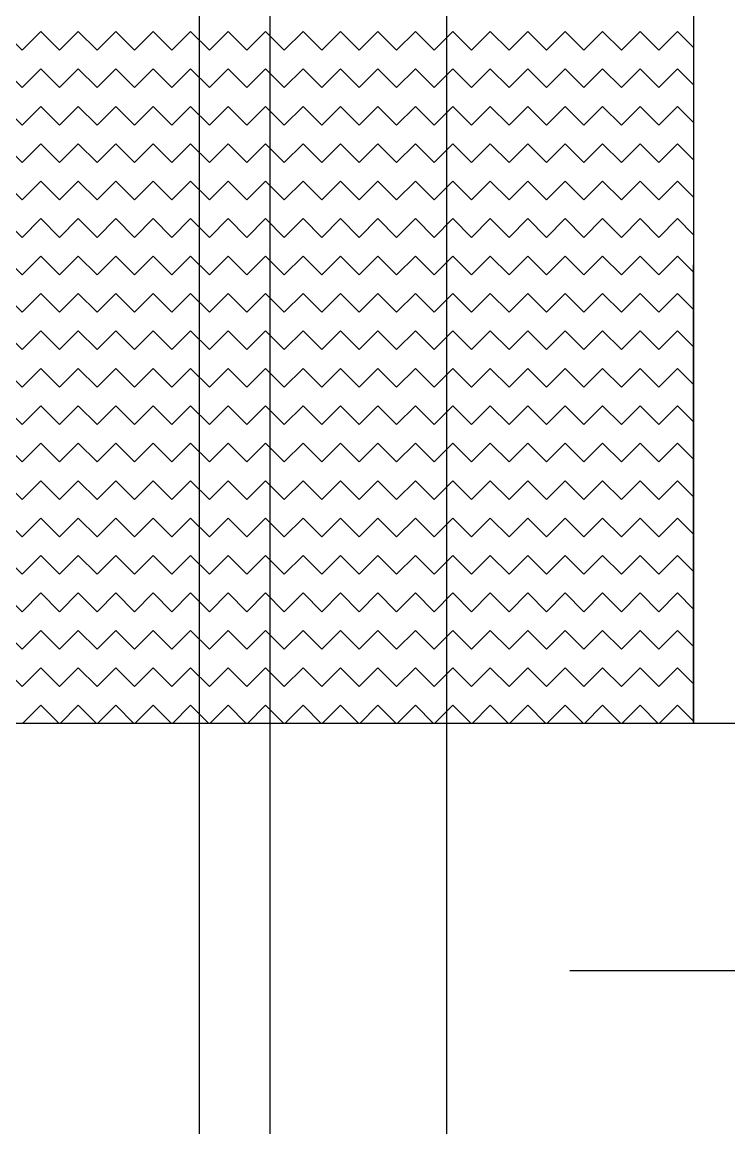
# Model space of a CAD drawing. Extents: x 78 to 306, y -397 to 18.
# Drawn here: x 280.6351 to 280.6751, y -396.3975 to -396.3348 of the extents above; entities that cross this region are included whole.
import ezdxf

# ---------------------------------------------------------------- set-up
doc = ezdxf.new("R2010")
doc.units = 0
doc.header["$LTSCALE"] = 0.5
doc.header["$MEASUREMENT"] = 0
doc.linetypes.add('DASHDOT2', pattern=[0.5, 0.25, -0.125, 0, -0.125])
doc.linetypes.add('DOT2', pattern=[0.125, 0, -0.125])
for name, color, linetype in [('AKS', 5, 'DASHDOT2'), ('DUVAR', 6, 'CONTINUOUS'), ('IZDUSUM', 2, 'DOT2'), ('KAPI', 1, 'CONTINUOUS'), ('KOLON', 4, 'CONTINUOUS'), ('MERDIVEN', 3, 'CONTINUOUS'), ('OLCU', 31, 'CONTINUOUS'), ('TARAMA', 8, 'CONTINUOUS')]:
    doc.layers.add(name, color=color, linetype=linetype)

msp = doc.modelspace()

# ---------------------------------------------------------------- linework, layer by layer
at = {"layer": 'AKS'}
for p, q in [((280.649144, -396.29556), (280.649144, -396.94956)), ((280.645144, -396.29956), (280.645144, -396.94956)), ((280.659144, -396.29956), (280.659144, -396.94956))]:
    msp.add_line(p, q, dxfattribs=at)
at = {"layer": 'DUVAR', "ltscale": 1.4}
msp.add_line((280.673144, -396.37456), (280.673144, -396.36456), dxfattribs=at)
at = {"layer": 'IZDUSUM', "ltscale": 0.5}
msp.add_line((280.666144, -396.38856), (280.681144, -396.38856), dxfattribs=at)
at = {"layer": 'KAPI', "ltscale": 1.4}
msp.add_line((280.673144, -396.315722), (280.673144, -396.37456), dxfattribs=at)
at = {"layer": 'KOLON'}
msp.add_line((280.681144, -396.37456), (280.514144, -396.37456), dxfattribs=at)
at = {"layer": 'MERDIVEN', "ltscale": 1.4}
msp.add_line((280.673144, -396.36456), (280.673144, -396.35456), dxfattribs=at)
at = {"layer": 'OLCU', "ltscale": 1.4}
msp.add_line((280.673144, -396.35456), (280.673144, -396.34856), dxfattribs=at)
at = {"layer": 'TARAMA', "ltscale": 1.4}
for p, q in [((280.635113, -396.336405), (280.634052, -396.335345)), ((280.636173, -396.335345), (280.635113, -396.336405)), ((280.637234, -396.336405), (280.636173, -396.335345)), ((280.638295, -396.335345), (280.637234, -396.336405)), ((280.639355, -396.336405), (280.638295, -396.335345)), ((280.640416, -396.335345), (280.639355, -396.336405)), ((280.641477, -396.336405), (280.640416, -396.335345)), ((280.642537, -396.335345), (280.641477, -396.336405)), ((280.643598, -396.336405), (280.642537, -396.335345)), ((280.644659, -396.335345), (280.643598, -396.336405)), ((280.645719, -396.336405), (280.644659, -396.335345)), ((280.64678, -396.335345), (280.645719, -396.336405)), ((280.647841, -396.336405), (280.64678, -396.335345)), ((280.648901, -396.335345), (280.647841, -396.336405)), ((280.649962, -396.336405), (280.648901, -396.335345)), ((280.651023, -396.335345), (280.649962, -396.336405)), ((280.652083, -396.336405), (280.651023, -396.335345)), ((280.653144, -396.335345), (280.652083, -396.336405)), ((280.654205, -396.336405), (280.653144, -396.335345)), ((280.655265, -396.335345), (280.654205, -396.336405)), ((280.656326, -396.336405), (280.655265, -396.335345)), ((280.657387, -396.335345), (280.656326, -396.336405)), ((280.658447, -396.336405), (280.657387, -396.335345)), ((280.659508, -396.335345), (280.658447, -396.336405)), ((280.660568, -396.336405), (280.659508, -396.335345)), ((280.661629, -396.335345), (280.660568, -396.336405)), ((280.66269, -396.336405), (280.661629, -396.335345)), ((280.66375, -396.335345), (280.66269, -396.336405)), ((280.664811, -396.336405), (280.66375, -396.335345)), ((280.665872, -396.335345), (280.664811, -396.336405)), ((280.666932, -396.336405), (280.665872, -396.335345)), ((280.667993, -396.335345), (280.666932, -396.336405)), ((280.669054, -396.336405), (280.667993, -396.335345)), ((280.670114, -396.335345), (280.669054, -396.336405)), ((280.671175, -396.336405), (280.670114, -396.335345)), ((280.672236, -396.335345), (280.671175, -396.336405)), ((280.673144, -396.336253), (280.672236, -396.335345)), ((280.635113, -396.338527), (280.634052, -396.337466)), ((280.636173, -396.337466), (280.635113, -396.338527)), ((280.637234, -396.338527), (280.636173, -396.337466)), ((280.638295, -396.337466), (280.637234, -396.338527)), ((280.639355, -396.338527), (280.638295, -396.337466)), ((280.640416, -396.337466), (280.639355, -396.338527)), ((280.641477, -396.338527), (280.640416, -396.337466)), ((280.642537, -396.337466), (280.641477, -396.338527)), ((280.643598, -396.338527), (280.642537, -396.337466)), ((280.644659, -396.337466), (280.643598, -396.338527)), ((280.645719, -396.338527), (280.644659, -396.337466)), ((280.64678, -396.337466), (280.645719, -396.338527)), ((280.647841, -396.338527), (280.64678, -396.337466)), ((280.648901, -396.337466), (280.647841, -396.338527)), ((280.649962, -396.338527), (280.648901, -396.337466)), ((280.651023, -396.337466), (280.649962, -396.338527)), ((280.652083, -396.338527), (280.651023, -396.337466)), ((280.653144, -396.337466), (280.652083, -396.338527)), ((280.654205, -396.338527), (280.653144, -396.337466)), ((280.655265, -396.337466), (280.654205, -396.338527)), ((280.656326, -396.338527), (280.655265, -396.337466)), ((280.657387, -396.337466), (280.656326, -396.338527)), ((280.658447, -396.338527), (280.657387, -396.337466)), ((280.659508, -396.337466), (280.658447, -396.338527)), ((280.660568, -396.338527), (280.659508, -396.337466)), ((280.661629, -396.337466), (280.660568, -396.338527)), ((280.66269, -396.338527), (280.661629, -396.337466)), ((280.66375, -396.337466), (280.66269, -396.338527)), ((280.664811, -396.338527), (280.66375, -396.337466)), ((280.665872, -396.337466), (280.664811, -396.338527)), ((280.666932, -396.338527), (280.665872, -396.337466)), ((280.667993, -396.337466), (280.666932, -396.338527)), ((280.669054, -396.338527), (280.667993, -396.337466)), ((280.670114, -396.337466), (280.669054, -396.338527)), ((280.671175, -396.338527), (280.670114, -396.337466)), ((280.672236, -396.337466), (280.671175, -396.338527)), ((280.673144, -396.338374), (280.672236, -396.337466)), ((280.635113, -396.340648), (280.634052, -396.339587)), ((280.636173, -396.339587), (280.635113, -396.340648)), ((280.637234, -396.340648), (280.636173, -396.339587)), ((280.638295, -396.339587), (280.637234, -396.340648)), ((280.639355, -396.340648), (280.638295, -396.339587)), ((280.640416, -396.339587), (280.639355, -396.340648)), ((280.641477, -396.340648), (280.640416, -396.339587)), ((280.642537, -396.339587), (280.641477, -396.340648)), ((280.643598, -396.340648), (280.642537, -396.339587)), ((280.644659, -396.339587), (280.643598, -396.340648)), ((280.645719, -396.340648), (280.644659, -396.339587)), ((280.64678, -396.339587), (280.645719, -396.340648)), ((280.647841, -396.340648), (280.64678, -396.339587)), ((280.648901, -396.339587), (280.647841, -396.340648)), ((280.649962, -396.340648), (280.648901, -396.339587)), ((280.651023, -396.339587), (280.649962, -396.340648)), ((280.652083, -396.340648), (280.651023, -396.339587)), ((280.653144, -396.339587), (280.652083, -396.340648)), ((280.654205, -396.340648), (280.653144, -396.339587)), ((280.655265, -396.339587), (280.654205, -396.340648)), ((280.656326, -396.340648), (280.655265, -396.339587)), ((280.657387, -396.339587), (280.656326, -396.340648)), ((280.658447, -396.340648), (280.657387, -396.339587)), ((280.659508, -396.339587), (280.658447, -396.340648)), ((280.660568, -396.340648), (280.659508, -396.339587)), ((280.661629, -396.339587), (280.660568, -396.340648)), ((280.66269, -396.340648), (280.661629, -396.339587)), ((280.66375, -396.339587), (280.66269, -396.340648)), ((280.664811, -396.340648), (280.66375, -396.339587)), ((280.665872, -396.339587), (280.664811, -396.340648)), ((280.666932, -396.340648), (280.665872, -396.339587)), ((280.667993, -396.339587), (280.666932, -396.340648)), ((280.669054, -396.340648), (280.667993, -396.339587)), ((280.670114, -396.339587), (280.669054, -396.340648)), ((280.671175, -396.340648), (280.670114, -396.339587)), ((280.672236, -396.339587), (280.671175, -396.340648)), ((280.673144, -396.340496), (280.672236, -396.339587)), ((280.635113, -396.342769), (280.634052, -396.341709)), ((280.636173, -396.341709), (280.635113, -396.342769)), ((280.637234, -396.342769), (280.636173, -396.341709)), ((280.638295, -396.341709), (280.637234, -396.342769)), ((280.639355, -396.342769), (280.638295, -396.341709)), ((280.640416, -396.341709), (280.639355, -396.342769)), ((280.641477, -396.342769), (280.640416, -396.341709)), ((280.642537, -396.341709), (280.641477, -396.342769)), ((280.643598, -396.342769), (280.642537, -396.341709)), ((280.644659, -396.341709), (280.643598, -396.342769)), ((280.645719, -396.342769), (280.644659, -396.341709)), ((280.64678, -396.341709), (280.645719, -396.342769)), ((280.647841, -396.342769), (280.64678, -396.341709)), ((280.648901, -396.341709), (280.647841, -396.342769)), ((280.649962, -396.342769), (280.648901, -396.341709)), ((280.651023, -396.341709), (280.649962, -396.342769)), ((280.652083, -396.342769), (280.651023, -396.341709)), ((280.653144, -396.341709), (280.652083, -396.342769)), ((280.654205, -396.342769), (280.653144, -396.341709)), ((280.655265, -396.341709), (280.654205, -396.342769)), ((280.656326, -396.342769), (280.655265, -396.341709)), ((280.657387, -396.341709), (280.656326, -396.342769)), ((280.658447, -396.342769), (280.657387, -396.341709)), ((280.659508, -396.341709), (280.658447, -396.342769)), ((280.660568, -396.342769), (280.659508, -396.341709)), ((280.661629, -396.341709), (280.660568, -396.342769)), ((280.66269, -396.342769), (280.661629, -396.341709)), ((280.66375, -396.341709), (280.66269, -396.342769)), ((280.664811, -396.342769), (280.66375, -396.341709)), ((280.665872, -396.341709), (280.664811, -396.342769)), ((280.666932, -396.342769), (280.665872, -396.341709)), ((280.667993, -396.341709), (280.666932, -396.342769)), ((280.669054, -396.342769), (280.667993, -396.341709)), ((280.670114, -396.341709), (280.669054, -396.342769)), ((280.671175, -396.342769), (280.670114, -396.341709)), ((280.672236, -396.341709), (280.671175, -396.342769)), ((280.673144, -396.342617), (280.672236, -396.341709)), ((280.635113, -396.344891), (280.634052, -396.34383)), ((280.636173, -396.34383), (280.635113, -396.344891)), ((280.637234, -396.344891), (280.636173, -396.34383)), ((280.638295, -396.34383), (280.637234, -396.344891)), ((280.639355, -396.344891), (280.638295, -396.34383)), ((280.640416, -396.34383), (280.639355, -396.344891)), ((280.641477, -396.344891), (280.640416, -396.34383)), ((280.642537, -396.34383), (280.641477, -396.344891)), ((280.643598, -396.344891), (280.642537, -396.34383)), ((280.644659, -396.34383), (280.643598, -396.344891)), ((280.645719, -396.344891), (280.644659, -396.34383)), ((280.64678, -396.34383), (280.645719, -396.344891)), ((280.647841, -396.344891), (280.64678, -396.34383)), ((280.648901, -396.34383), (280.647841, -396.344891)), ((280.649962, -396.344891), (280.648901, -396.34383)), ((280.651023, -396.34383), (280.649962, -396.344891)), ((280.652083, -396.344891), (280.651023, -396.34383)), ((280.653144, -396.34383), (280.652083, -396.344891)), ((280.654205, -396.344891), (280.653144, -396.34383)), ((280.655265, -396.34383), (280.654205, -396.344891)), ((280.656326, -396.344891), (280.655265, -396.34383)), ((280.657387, -396.34383), (280.656326, -396.344891)), ((280.658447, -396.344891), (280.657387, -396.34383)), ((280.659508, -396.34383), (280.658447, -396.344891)), ((280.660568, -396.344891), (280.659508, -396.34383)), ((280.661629, -396.34383), (280.660568, -396.344891)), ((280.66269, -396.344891), (280.661629, -396.34383)), ((280.66375, -396.34383), (280.66269, -396.344891)), ((280.664811, -396.344891), (280.66375, -396.34383)), ((280.665872, -396.34383), (280.664811, -396.344891)), ((280.666932, -396.344891), (280.665872, -396.34383)), ((280.667993, -396.34383), (280.666932, -396.344891)), ((280.669054, -396.344891), (280.667993, -396.34383)), ((280.670114, -396.34383), (280.669054, -396.344891)), ((280.671175, -396.344891), (280.670114, -396.34383)), ((280.672236, -396.34383), (280.671175, -396.344891)), ((280.673144, -396.344738), (280.672236, -396.34383)), ((280.635113, -396.347012), (280.634052, -396.345951)), ((280.636173, -396.345951), (280.635113, -396.347012)), ((280.637234, -396.347012), (280.636173, -396.345951)), ((280.638295, -396.345951), (280.637234, -396.347012)), ((280.639355, -396.347012), (280.638295, -396.345951)), ((280.640416, -396.345951), (280.639355, -396.347012)), ((280.641477, -396.347012), (280.640416, -396.345951)), ((280.642537, -396.345951), (280.641477, -396.347012)), ((280.643598, -396.347012), (280.642537, -396.345951)), ((280.644659, -396.345951), (280.643598, -396.347012)), ((280.645719, -396.347012), (280.644659, -396.345951)), ((280.64678, -396.345951), (280.645719, -396.347012)), ((280.647841, -396.347012), (280.64678, -396.345951)), ((280.648901, -396.345951), (280.647841, -396.347012)), ((280.649962, -396.347012), (280.648901, -396.345951)), ((280.651023, -396.345951), (280.649962, -396.347012)), ((280.652083, -396.347012), (280.651023, -396.345951)), ((280.653144, -396.345951), (280.652083, -396.347012)), ((280.654205, -396.347012), (280.653144, -396.345951)), ((280.655265, -396.345951), (280.654205, -396.347012)), ((280.656326, -396.347012), (280.655265, -396.345951)), ((280.657387, -396.345951), (280.656326, -396.347012)), ((280.658447, -396.347012), (280.657387, -396.345951)), ((280.659508, -396.345951), (280.658447, -396.347012)), ((280.660568, -396.347012), (280.659508, -396.345951)), ((280.661629, -396.345951), (280.660568, -396.347012)), ((280.66269, -396.347012), (280.661629, -396.345951)), ((280.66375, -396.345951), (280.66269, -396.347012)), ((280.664811, -396.347012), (280.66375, -396.345951)), ((280.665872, -396.345951), (280.664811, -396.347012)), ((280.666932, -396.347012), (280.665872, -396.345951)), ((280.667993, -396.345951), (280.666932, -396.347012)), ((280.669054, -396.347012), (280.667993, -396.345951)), ((280.670114, -396.345951), (280.669054, -396.347012)), ((280.671175, -396.347012), (280.670114, -396.345951)), ((280.672236, -396.345951), (280.671175, -396.347012)), ((280.673144, -396.34686), (280.672236, -396.345951)), ((280.635113, -396.349133), (280.634052, -396.348073)), ((280.636173, -396.348073), (280.635113, -396.349133)), ((280.637234, -396.349133), (280.636173, -396.348073)), ((280.638295, -396.348073), (280.637234, -396.349133)), ((280.639355, -396.349133), (280.638295, -396.348073)), ((280.640416, -396.348073), (280.639355, -396.349133)), ((280.641477, -396.349133), (280.640416, -396.348073)), ((280.642537, -396.348073), (280.641477, -396.349133)), ((280.643598, -396.349133), (280.642537, -396.348073)), ((280.644659, -396.348073), (280.643598, -396.349133)), ((280.645719, -396.349133), (280.644659, -396.348073)), ((280.64678, -396.348073), (280.645719, -396.349133)), ((280.647841, -396.349133), (280.64678, -396.348073)), ((280.648901, -396.348073), (280.647841, -396.349133)), ((280.649962, -396.349133), (280.648901, -396.348073)), ((280.651023, -396.348073), (280.649962, -396.349133)), ((280.652083, -396.349133), (280.651023, -396.348073)), ((280.653144, -396.348073), (280.652083, -396.349133)), ((280.654205, -396.349133), (280.653144, -396.348073)), ((280.655265, -396.348073), (280.654205, -396.349133)), ((280.656326, -396.349133), (280.655265, -396.348073)), ((280.657387, -396.348073), (280.656326, -396.349133)), ((280.658447, -396.349133), (280.657387, -396.348073)), ((280.659508, -396.348073), (280.658447, -396.349133)), ((280.660568, -396.349133), (280.659508, -396.348073)), ((280.661629, -396.348073), (280.660568, -396.349133)), ((280.66269, -396.349133), (280.661629, -396.348073)), ((280.66375, -396.348073), (280.66269, -396.349133)), ((280.664811, -396.349133), (280.66375, -396.348073)), ((280.665872, -396.348073), (280.664811, -396.349133)), ((280.666932, -396.349133), (280.665872, -396.348073)), ((280.667993, -396.348073), (280.666932, -396.349133)), ((280.669054, -396.349133), (280.667993, -396.348073)), ((280.670114, -396.348073), (280.669054, -396.349133)), ((280.671175, -396.349133), (280.670114, -396.348073)), ((280.672236, -396.348073), (280.671175, -396.349133)), ((280.673144, -396.348981), (280.672236, -396.348073)), ((280.635113, -396.351255), (280.634052, -396.350194)), ((280.636173, -396.350194), (280.635113, -396.351255)), ((280.637234, -396.351255), (280.636173, -396.350194)), ((280.638295, -396.350194), (280.637234, -396.351255)), ((280.639355, -396.351255), (280.638295, -396.350194)), ((280.640416, -396.350194), (280.639355, -396.351255)), ((280.641477, -396.351255), (280.640416, -396.350194)), ((280.642537, -396.350194), (280.641477, -396.351255)), ((280.643598, -396.351255), (280.642537, -396.350194)), ((280.644659, -396.350194), (280.643598, -396.351255)), ((280.645719, -396.351255), (280.644659, -396.350194)), ((280.64678, -396.350194), (280.645719, -396.351255)), ((280.647841, -396.351255), (280.64678, -396.350194)), ((280.648901, -396.350194), (280.647841, -396.351255)), ((280.649962, -396.351255), (280.648901, -396.350194)), ((280.651023, -396.350194), (280.649962, -396.351255)), ((280.652083, -396.351255), (280.651023, -396.350194)), ((280.653144, -396.350194), (280.652083, -396.351255)), ((280.654205, -396.351255), (280.653144, -396.350194)), ((280.655265, -396.350194), (280.654205, -396.351255)), ((280.656326, -396.351255), (280.655265, -396.350194)), ((280.657387, -396.350194), (280.656326, -396.351255)), ((280.658447, -396.351255), (280.657387, -396.350194)), ((280.659508, -396.350194), (280.658447, -396.351255)), ((280.660568, -396.351255), (280.659508, -396.350194)), ((280.661629, -396.350194), (280.660568, -396.351255)), ((280.66269, -396.351255), (280.661629, -396.350194)), ((280.66375, -396.350194), (280.66269, -396.351255)), ((280.664811, -396.351255), (280.66375, -396.350194)), ((280.665872, -396.350194), (280.664811, -396.351255)), ((280.666932, -396.351255), (280.665872, -396.350194)), ((280.667993, -396.350194), (280.666932, -396.351255)), ((280.669054, -396.351255), (280.667993, -396.350194)), ((280.670114, -396.350194), (280.669054, -396.351255)), ((280.671175, -396.351255), (280.670114, -396.350194)), ((280.672236, -396.350194), (280.671175, -396.351255)), ((280.673144, -396.351102), (280.672236, -396.350194)), ((280.635113, -396.353376), (280.634052, -396.352315)), ((280.636173, -396.352315), (280.635113, -396.353376)), ((280.637234, -396.353376), (280.636173, -396.352315)), ((280.638295, -396.352315), (280.637234, -396.353376)), ((280.639355, -396.353376), (280.638295, -396.352315)), ((280.640416, -396.352315), (280.639355, -396.353376)), ((280.641477, -396.353376), (280.640416, -396.352315)), ((280.642537, -396.352315), (280.641477, -396.353376)), ((280.643598, -396.353376), (280.642537, -396.352315)), ((280.644659, -396.352315), (280.643598, -396.353376)), ((280.645719, -396.353376), (280.644659, -396.352315)), ((280.64678, -396.352315), (280.645719, -396.353376)), ((280.647841, -396.353376), (280.64678, -396.352315)), ((280.648901, -396.352315), (280.647841, -396.353376)), ((280.649962, -396.353376), (280.648901, -396.352315)), ((280.651023, -396.352315), (280.649962, -396.353376)), ((280.652083, -396.353376), (280.651023, -396.352315)), ((280.653144, -396.352315), (280.652083, -396.353376)), ((280.654205, -396.353376), (280.653144, -396.352315)), ((280.655265, -396.352315), (280.654205, -396.353376)), ((280.656326, -396.353376), (280.655265, -396.352315)), ((280.657387, -396.352315), (280.656326, -396.353376)), ((280.658447, -396.353376), (280.657387, -396.352315)), ((280.659508, -396.352315), (280.658447, -396.353376)), ((280.660568, -396.353376), (280.659508, -396.352315)), ((280.661629, -396.352315), (280.660568, -396.353376)), ((280.66269, -396.353376), (280.661629, -396.352315)), ((280.66375, -396.352315), (280.66269, -396.353376)), ((280.664811, -396.353376), (280.66375, -396.352315)), ((280.665872, -396.352315), (280.664811, -396.353376)), ((280.666932, -396.353376), (280.665872, -396.352315)), ((280.667993, -396.352315), (280.666932, -396.353376)), ((280.669054, -396.353376), (280.667993, -396.352315)), ((280.670114, -396.352315), (280.669054, -396.353376)), ((280.671175, -396.353376), (280.670114, -396.352315)), ((280.672236, -396.352315), (280.671175, -396.353376)), ((280.673144, -396.353224), (280.672236, -396.352315)), ((280.635113, -396.355497), (280.634052, -396.354437)), ((280.636173, -396.354437), (280.635113, -396.355497)), ((280.637234, -396.355497), (280.636173, -396.354437)), ((280.638295, -396.354437), (280.637234, -396.355497)), ((280.639355, -396.355497), (280.638295, -396.354437)), ((280.640416, -396.354437), (280.639355, -396.355497)), ((280.641477, -396.355497), (280.640416, -396.354437)), ((280.642537, -396.354437), (280.641477, -396.355497)), ((280.643598, -396.355497), (280.642537, -396.354437)), ((280.644659, -396.354437), (280.643598, -396.355497)), ((280.645719, -396.355497), (280.644659, -396.354437)), ((280.64678, -396.354437), (280.645719, -396.355497)), ((280.647841, -396.355497), (280.64678, -396.354437)), ((280.648901, -396.354437), (280.647841, -396.355497)), ((280.649962, -396.355497), (280.648901, -396.354437)), ((280.651023, -396.354437), (280.649962, -396.355497)), ((280.652083, -396.355497), (280.651023, -396.354437)), ((280.653144, -396.354437), (280.652083, -396.355497)), ((280.654205, -396.355497), (280.653144, -396.354437)), ((280.655265, -396.354437), (280.654205, -396.355497)), ((280.656326, -396.355497), (280.655265, -396.354437)), ((280.657387, -396.354437), (280.656326, -396.355497)), ((280.658447, -396.355497), (280.657387, -396.354437)), ((280.659508, -396.354437), (280.658447, -396.355497)), ((280.660568, -396.355497), (280.659508, -396.354437)), ((280.661629, -396.354437), (280.660568, -396.355497)), ((280.66269, -396.355497), (280.661629, -396.354437)), ((280.66375, -396.354437), (280.66269, -396.355497)), ((280.664811, -396.355497), (280.66375, -396.354437)), ((280.665872, -396.354437), (280.664811, -396.355497)), ((280.666932, -396.355497), (280.665872, -396.354437)), ((280.667993, -396.354437), (280.666932, -396.355497)), ((280.669054, -396.355497), (280.667993, -396.354437)), ((280.670114, -396.354437), (280.669054, -396.355497)), ((280.671175, -396.355497), (280.670114, -396.354437)), ((280.672236, -396.354437), (280.671175, -396.355497)), ((280.673144, -396.355345), (280.672236, -396.354437)), ((280.635113, -396.357619), (280.634052, -396.356558)), ((280.636173, -396.356558), (280.635113, -396.357619)), ((280.637234, -396.357619), (280.636173, -396.356558)), ((280.638295, -396.356558), (280.637234, -396.357619)), ((280.639355, -396.357619), (280.638295, -396.356558)), ((280.640416, -396.356558), (280.639355, -396.357619)), ((280.641477, -396.357619), (280.640416, -396.356558)), ((280.642537, -396.356558), (280.641477, -396.357619)), ((280.643598, -396.357619), (280.642537, -396.356558)), ((280.644659, -396.356558), (280.643598, -396.357619)), ((280.645719, -396.357619), (280.644659, -396.356558)), ((280.64678, -396.356558), (280.645719, -396.357619)), ((280.647841, -396.357619), (280.64678, -396.356558)), ((280.648901, -396.356558), (280.647841, -396.357619)), ((280.649962, -396.357619), (280.648901, -396.356558)), ((280.651023, -396.356558), (280.649962, -396.357619)), ((280.652083, -396.357619), (280.651023, -396.356558)), ((280.653144, -396.356558), (280.652083, -396.357619)), ((280.654205, -396.357619), (280.653144, -396.356558)), ((280.655265, -396.356558), (280.654205, -396.357619)), ((280.656326, -396.357619), (280.655265, -396.356558)), ((280.657387, -396.356558), (280.656326, -396.357619)), ((280.658447, -396.357619), (280.657387, -396.356558)), ((280.659508, -396.356558), (280.658447, -396.357619)), ((280.660568, -396.357619), (280.659508, -396.356558)), ((280.661629, -396.356558), (280.660568, -396.357619)), ((280.66269, -396.357619), (280.661629, -396.356558)), ((280.66375, -396.356558), (280.66269, -396.357619)), ((280.664811, -396.357619), (280.66375, -396.356558)), ((280.665872, -396.356558), (280.664811, -396.357619)), ((280.666932, -396.357619), (280.665872, -396.356558)), ((280.667993, -396.356558), (280.666932, -396.357619)), ((280.669054, -396.357619), (280.667993, -396.356558)), ((280.670114, -396.356558), (280.669054, -396.357619)), ((280.671175, -396.357619), (280.670114, -396.356558)), ((280.672236, -396.356558), (280.671175, -396.357619)), ((280.673144, -396.357466), (280.672236, -396.356558)), ((280.635113, -396.35974), (280.634052, -396.358679)), ((280.636173, -396.358679), (280.635113, -396.35974)), ((280.637234, -396.35974), (280.636173, -396.358679)), ((280.638295, -396.358679), (280.637234, -396.35974)), ((280.639355, -396.35974), (280.638295, -396.358679)), ((280.640416, -396.358679), (280.639355, -396.35974)), ((280.641477, -396.35974), (280.640416, -396.358679)), ((280.642537, -396.358679), (280.641477, -396.35974)), ((280.643598, -396.35974), (280.642537, -396.358679)), ((280.644659, -396.358679), (280.643598, -396.35974)), ((280.645719, -396.35974), (280.644659, -396.358679)), ((280.64678, -396.358679), (280.645719, -396.35974)), ((280.647841, -396.35974), (280.64678, -396.358679)), ((280.648901, -396.358679), (280.647841, -396.35974)), ((280.649962, -396.35974), (280.648901, -396.358679)), ((280.651023, -396.358679), (280.649962, -396.35974)), ((280.652083, -396.35974), (280.651023, -396.358679)), ((280.653144, -396.358679), (280.652083, -396.35974)), ((280.654205, -396.35974), (280.653144, -396.358679)), ((280.655265, -396.358679), (280.654205, -396.35974)), ((280.656326, -396.35974), (280.655265, -396.358679)), ((280.657387, -396.358679), (280.656326, -396.35974)), ((280.658447, -396.35974), (280.657387, -396.358679)), ((280.659508, -396.358679), (280.658447, -396.35974)), ((280.660568, -396.35974), (280.659508, -396.358679)), ((280.661629, -396.358679), (280.660568, -396.35974)), ((280.66269, -396.35974), (280.661629, -396.358679)), ((280.66375, -396.358679), (280.66269, -396.35974)), ((280.664811, -396.35974), (280.66375, -396.358679)), ((280.665872, -396.358679), (280.664811, -396.35974)), ((280.666932, -396.35974), (280.665872, -396.358679)), ((280.667993, -396.358679), (280.666932, -396.35974)), ((280.669054, -396.35974), (280.667993, -396.358679)), ((280.670114, -396.358679), (280.669054, -396.35974)), ((280.671175, -396.35974), (280.670114, -396.358679)), ((280.672236, -396.358679), (280.671175, -396.35974)), ((280.673144, -396.359588), (280.672236, -396.358679)), ((280.635113, -396.361861), (280.634052, -396.360801)), ((280.636173, -396.360801), (280.635113, -396.361861)), ((280.637234, -396.361861), (280.636173, -396.360801)), ((280.638295, -396.360801), (280.637234, -396.361861)), ((280.639355, -396.361861), (280.638295, -396.360801)), ((280.640416, -396.360801), (280.639355, -396.361861)), ((280.641477, -396.361861), (280.640416, -396.360801)), ((280.642537, -396.360801), (280.641477, -396.361861)), ((280.643598, -396.361861), (280.642537, -396.360801)), ((280.644659, -396.360801), (280.643598, -396.361861)), ((280.645719, -396.361861), (280.644659, -396.360801)), ((280.64678, -396.360801), (280.645719, -396.361861)), ((280.647841, -396.361861), (280.64678, -396.360801)), ((280.648901, -396.360801), (280.647841, -396.361861)), ((280.649962, -396.361861), (280.648901, -396.360801)), ((280.651023, -396.360801), (280.649962, -396.361861)), ((280.652083, -396.361861), (280.651023, -396.360801)), ((280.653144, -396.360801), (280.652083, -396.361861)), ((280.654205, -396.361861), (280.653144, -396.360801)), ((280.655265, -396.360801), (280.654205, -396.361861)), ((280.656326, -396.361861), (280.655265, -396.360801)), ((280.657387, -396.360801), (280.656326, -396.361861)), ((280.658447, -396.361861), (280.657387, -396.360801)), ((280.659508, -396.360801), (280.658447, -396.361861)), ((280.660568, -396.361861), (280.659508, -396.360801)), ((280.661629, -396.360801), (280.660568, -396.361861)), ((280.66269, -396.361861), (280.661629, -396.360801)), ((280.66375, -396.360801), (280.66269, -396.361861)), ((280.664811, -396.361861), (280.66375, -396.360801)), ((280.665872, -396.360801), (280.664811, -396.361861)), ((280.666932, -396.361861), (280.665872, -396.360801)), ((280.667993, -396.360801), (280.666932, -396.361861)), ((280.669054, -396.361861), (280.667993, -396.360801)), ((280.670114, -396.360801), (280.669054, -396.361861)), ((280.671175, -396.361861), (280.670114, -396.360801)), ((280.672236, -396.360801), (280.671175, -396.361861)), ((280.673144, -396.361709), (280.672236, -396.360801)), ((280.635113, -396.363983), (280.634052, -396.362922)), ((280.636173, -396.362922), (280.635113, -396.363983)), ((280.637234, -396.363983), (280.636173, -396.362922)), ((280.638295, -396.362922), (280.637234, -396.363983)), ((280.639355, -396.363983), (280.638295, -396.362922)), ((280.640416, -396.362922), (280.639355, -396.363983)), ((280.641477, -396.363983), (280.640416, -396.362922)), ((280.642537, -396.362922), (280.641477, -396.363983)), ((280.643598, -396.363983), (280.642537, -396.362922)), ((280.644659, -396.362922), (280.643598, -396.363983)), ((280.645719, -396.363983), (280.644659, -396.362922)), ((280.64678, -396.362922), (280.645719, -396.363983)), ((280.647841, -396.363983), (280.64678, -396.362922)), ((280.648901, -396.362922), (280.647841, -396.363983)), ((280.649962, -396.363983), (280.648901, -396.362922)), ((280.651023, -396.362922), (280.649962, -396.363983)), ((280.652083, -396.363983), (280.651023, -396.362922)), ((280.653144, -396.362922), (280.652083, -396.363983)), ((280.654205, -396.363983), (280.653144, -396.362922)), ((280.655265, -396.362922), (280.654205, -396.363983)), ((280.656326, -396.363983), (280.655265, -396.362922)), ((280.657387, -396.362922), (280.656326, -396.363983)), ((280.658447, -396.363983), (280.657387, -396.362922)), ((280.659508, -396.362922), (280.658447, -396.363983)), ((280.660568, -396.363983), (280.659508, -396.362922)), ((280.661629, -396.362922), (280.660568, -396.363983)), ((280.66269, -396.363983), (280.661629, -396.362922)), ((280.66375, -396.362922), (280.66269, -396.363983)), ((280.664811, -396.363983), (280.66375, -396.362922)), ((280.665872, -396.362922), (280.664811, -396.363983)), ((280.666932, -396.363983), (280.665872, -396.362922)), ((280.667993, -396.362922), (280.666932, -396.363983)), ((280.669054, -396.363983), (280.667993, -396.362922)), ((280.670114, -396.362922), (280.669054, -396.363983)), ((280.671175, -396.363983), (280.670114, -396.362922)), ((280.672236, -396.362922), (280.671175, -396.363983)), ((280.673144, -396.36383), (280.672236, -396.362922)), ((280.635113, -396.366104), (280.634052, -396.365043)), ((280.636173, -396.365043), (280.635113, -396.366104)), ((280.637234, -396.366104), (280.636173, -396.365043)), ((280.638295, -396.365043), (280.637234, -396.366104)), ((280.639355, -396.366104), (280.638295, -396.365043)), ((280.640416, -396.365043), (280.639355, -396.366104)), ((280.641477, -396.366104), (280.640416, -396.365043)), ((280.642537, -396.365043), (280.641477, -396.366104)), ((280.643598, -396.366104), (280.642537, -396.365043)), ((280.644659, -396.365043), (280.643598, -396.366104)), ((280.645719, -396.366104), (280.644659, -396.365043)), ((280.64678, -396.365043), (280.645719, -396.366104)), ((280.647841, -396.366104), (280.64678, -396.365043)), ((280.648901, -396.365043), (280.647841, -396.366104)), ((280.649962, -396.366104), (280.648901, -396.365043)), ((280.651023, -396.365043), (280.649962, -396.366104)), ((280.652083, -396.366104), (280.651023, -396.365043)), ((280.653144, -396.365043), (280.652083, -396.366104)), ((280.654205, -396.366104), (280.653144, -396.365043)), ((280.655265, -396.365043), (280.654205, -396.366104)), ((280.656326, -396.366104), (280.655265, -396.365043)), ((280.657387, -396.365043), (280.656326, -396.366104)), ((280.658447, -396.366104), (280.657387, -396.365043)), ((280.659508, -396.365043), (280.658447, -396.366104)), ((280.660568, -396.366104), (280.659508, -396.365043)), ((280.661629, -396.365043), (280.660568, -396.366104)), ((280.66269, -396.366104), (280.661629, -396.365043)), ((280.66375, -396.365043), (280.66269, -396.366104)), ((280.664811, -396.366104), (280.66375, -396.365043)), ((280.665872, -396.365043), (280.664811, -396.366104)), ((280.666932, -396.366104), (280.665872, -396.365043)), ((280.667993, -396.365043), (280.666932, -396.366104)), ((280.669054, -396.366104), (280.667993, -396.365043)), ((280.670114, -396.365043), (280.669054, -396.366104)), ((280.671175, -396.366104), (280.670114, -396.365043)), ((280.672236, -396.365043), (280.671175, -396.366104)), ((280.673144, -396.365952), (280.672236, -396.365043)), ((280.635113, -396.368225), (280.634052, -396.367165)), ((280.636173, -396.367165), (280.635113, -396.368225)), ((280.637234, -396.368225), (280.636173, -396.367165)), ((280.638295, -396.367165), (280.637234, -396.368225)), ((280.639355, -396.368225), (280.638295, -396.367165)), ((280.640416, -396.367165), (280.639355, -396.368225)), ((280.641477, -396.368225), (280.640416, -396.367165)), ((280.642537, -396.367165), (280.641477, -396.368225)), ((280.643598, -396.368225), (280.642537, -396.367165)), ((280.644659, -396.367165), (280.643598, -396.368225)), ((280.645719, -396.368225), (280.644659, -396.367165)), ((280.64678, -396.367165), (280.645719, -396.368225)), ((280.647841, -396.368225), (280.64678, -396.367165)), ((280.648901, -396.367165), (280.647841, -396.368225)), ((280.649962, -396.368225), (280.648901, -396.367165)), ((280.651023, -396.367165), (280.649962, -396.368225)), ((280.652083, -396.368225), (280.651023, -396.367165)), ((280.653144, -396.367165), (280.652083, -396.368225)), ((280.654205, -396.368225), (280.653144, -396.367165)), ((280.655265, -396.367165), (280.654205, -396.368225)), ((280.656326, -396.368225), (280.655265, -396.367165)), ((280.657387, -396.367165), (280.656326, -396.368225)), ((280.658447, -396.368225), (280.657387, -396.367165)), ((280.659508, -396.367165), (280.658447, -396.368225)), ((280.660568, -396.368225), (280.659508, -396.367165)), ((280.661629, -396.367165), (280.660568, -396.368225)), ((280.66269, -396.368225), (280.661629, -396.367165)), ((280.66375, -396.367165), (280.66269, -396.368225)), ((280.664811, -396.368225), (280.66375, -396.367165)), ((280.665872, -396.367165), (280.664811, -396.368225)), ((280.666932, -396.368225), (280.665872, -396.367165)), ((280.667993, -396.367165), (280.666932, -396.368225)), ((280.669054, -396.368225), (280.667993, -396.367165)), ((280.670114, -396.367165), (280.669054, -396.368225)), ((280.671175, -396.368225), (280.670114, -396.367165)), ((280.672236, -396.367165), (280.671175, -396.368225)), ((280.673144, -396.368073), (280.672236, -396.367165)), ((280.635113, -396.370347), (280.634052, -396.369286)), ((280.636173, -396.369286), (280.635113, -396.370347)), ((280.637234, -396.370347), (280.636173, -396.369286)), ((280.638295, -396.369286), (280.637234, -396.370347)), ((280.639355, -396.370347), (280.638295, -396.369286)), ((280.640416, -396.369286), (280.639355, -396.370347)), ((280.641477, -396.370347), (280.640416, -396.369286)), ((280.642537, -396.369286), (280.641477, -396.370347)), ((280.643598, -396.370347), (280.642537, -396.369286)), ((280.644659, -396.369286), (280.643598, -396.370347)), ((280.645719, -396.370347), (280.644659, -396.369286)), ((280.64678, -396.369286), (280.645719, -396.370347)), ((280.647841, -396.370347), (280.64678, -396.369286)), ((280.648901, -396.369286), (280.647841, -396.370347)), ((280.649962, -396.370347), (280.648901, -396.369286)), ((280.651023, -396.369286), (280.649962, -396.370347)), ((280.652083, -396.370347), (280.651023, -396.369286)), ((280.653144, -396.369286), (280.652083, -396.370347)), ((280.654205, -396.370347), (280.653144, -396.369286)), ((280.655265, -396.369286), (280.654205, -396.370347)), ((280.656326, -396.370347), (280.655265, -396.369286)), ((280.657387, -396.369286), (280.656326, -396.370347)), ((280.658447, -396.370347), (280.657387, -396.369286)), ((280.659508, -396.369286), (280.658447, -396.370347)), ((280.660568, -396.370347), (280.659508, -396.369286)), ((280.661629, -396.369286), (280.660568, -396.370347)), ((280.66269, -396.370347), (280.661629, -396.369286)), ((280.66375, -396.369286), (280.66269, -396.370347)), ((280.664811, -396.370347), (280.66375, -396.369286)), ((280.665872, -396.369286), (280.664811, -396.370347)), ((280.666932, -396.370347), (280.665872, -396.369286)), ((280.667993, -396.369286), (280.666932, -396.370347)), ((280.669054, -396.370347), (280.667993, -396.369286)), ((280.670114, -396.369286), (280.669054, -396.370347)), ((280.671175, -396.370347), (280.670114, -396.369286)), ((280.672236, -396.369286), (280.671175, -396.370347)), ((280.673144, -396.370194), (280.672236, -396.369286)), ((280.635113, -396.372468), (280.634052, -396.371407)), ((280.636173, -396.371407), (280.635113, -396.372468)), ((280.637234, -396.372468), (280.636173, -396.371407)), ((280.638295, -396.371407), (280.637234, -396.372468)), ((280.639355, -396.372468), (280.638295, -396.371407)), ((280.640416, -396.371407), (280.639355, -396.372468)), ((280.641477, -396.372468), (280.640416, -396.371407)), ((280.642537, -396.371407), (280.641477, -396.372468)), ((280.643598, -396.372468), (280.642537, -396.371407)), ((280.644659, -396.371407), (280.643598, -396.372468)), ((280.645719, -396.372468), (280.644659, -396.371407)), ((280.64678, -396.371407), (280.645719, -396.372468)), ((280.647841, -396.372468), (280.64678, -396.371407)), ((280.648901, -396.371407), (280.647841, -396.372468)), ((280.649962, -396.372468), (280.648901, -396.371407)), ((280.651023, -396.371407), (280.649962, -396.372468)), ((280.652083, -396.372468), (280.651023, -396.371407)), ((280.653144, -396.371407), (280.652083, -396.372468)), ((280.654205, -396.372468), (280.653144, -396.371407)), ((280.655265, -396.371407), (280.654205, -396.372468)), ((280.656326, -396.372468), (280.655265, -396.371407)), ((280.657387, -396.371407), (280.656326, -396.372468)), ((280.658447, -396.372468), (280.657387, -396.371407)), ((280.659508, -396.371407), (280.658447, -396.372468)), ((280.660568, -396.372468), (280.659508, -396.371407)), ((280.661629, -396.371407), (280.660568, -396.372468)), ((280.66269, -396.372468), (280.661629, -396.371407)), ((280.66375, -396.371407), (280.66269, -396.372468)), ((280.664811, -396.372468), (280.66375, -396.371407)), ((280.665872, -396.371407), (280.664811, -396.372468)), ((280.666932, -396.372468), (280.665872, -396.371407)), ((280.667993, -396.371407), (280.666932, -396.372468)), ((280.669054, -396.372468), (280.667993, -396.371407)), ((280.670114, -396.371407), (280.669054, -396.372468)), ((280.671175, -396.372468), (280.670114, -396.371407)), ((280.672236, -396.371407), (280.671175, -396.372468)), ((280.673144, -396.372315), (280.672236, -396.371407)), ((280.636173, -396.373529), (280.635142, -396.37456)), ((280.637205, -396.37456), (280.636173, -396.373529)), ((280.638295, -396.373529), (280.637263, -396.37456)), ((280.639326, -396.37456), (280.638295, -396.373529)), ((280.640416, -396.373529), (280.639385, -396.37456)), ((280.641447, -396.37456), (280.640416, -396.373529)), ((280.642537, -396.373529), (280.641506, -396.37456)), ((280.643569, -396.37456), (280.642537, -396.373529)), ((280.644659, -396.373529), (280.643627, -396.37456)), ((280.64569, -396.37456), (280.644659, -396.373529)), ((280.64678, -396.373529), (280.645749, -396.37456)), ((280.647811, -396.37456), (280.64678, -396.373529)), ((280.648901, -396.373529), (280.64787, -396.37456)), ((280.649933, -396.37456), (280.648901, -396.373529)), ((280.651023, -396.373529), (280.649991, -396.37456)), ((280.652054, -396.37456), (280.651023, -396.373529)), ((280.653144, -396.373529), (280.652113, -396.37456)), ((280.654175, -396.37456), (280.653144, -396.373529)), ((280.655265, -396.373529), (280.654234, -396.37456)), ((280.656296, -396.37456), (280.655265, -396.373529)), ((280.657387, -396.373529), (280.656355, -396.37456)), ((280.658418, -396.37456), (280.657387, -396.373529)), ((280.659508, -396.373529), (280.658477, -396.37456)), ((280.660539, -396.37456), (280.659508, -396.373529)), ((280.661629, -396.373529), (280.660598, -396.37456)), ((280.66266, -396.37456), (280.661629, -396.373529)), ((280.66375, -396.373529), (280.662719, -396.37456)), ((280.664782, -396.37456), (280.66375, -396.373529)), ((280.665872, -396.373529), (280.664841, -396.37456)), ((280.666903, -396.37456), (280.665872, -396.373529)), ((280.667993, -396.373529), (280.666962, -396.37456)), ((280.669024, -396.37456), (280.667993, -396.373529)), ((280.670114, -396.373529), (280.669083, -396.37456)), ((280.671146, -396.37456), (280.670114, -396.373529)), ((280.672236, -396.373529), (280.671204, -396.37456)), ((280.673144, -396.374437), (280.672236, -396.373529))]:
    msp.add_line(p, q, dxfattribs=at)

doc.saveas('drawing.dxf')
